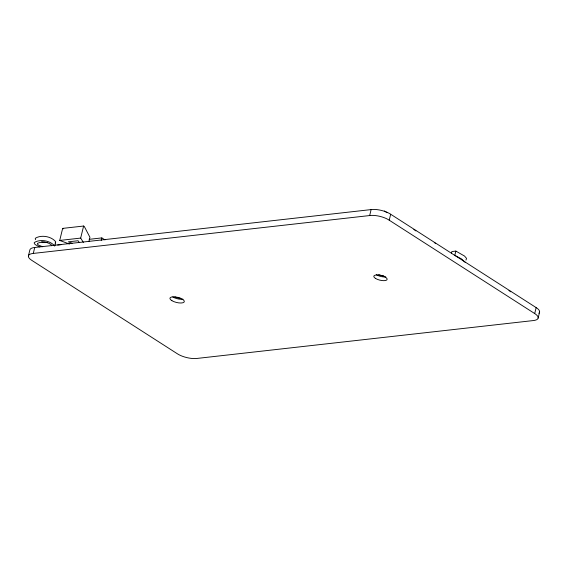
<?xml version="1.0" encoding="UTF-8"?>
<svg xmlns="http://www.w3.org/2000/svg" width="568" height="568" viewBox="0 0 568 568"><rect width="100%" height="100%" fill="white"/><g stroke="black" fill="none" stroke-linecap="round" stroke-linejoin="round"><path stroke-width="0.85" d="M54.819 245.781L55.692 241.712C51.234 236.281 41.279 234.584 35.365 238.233A8.179 2.904 13.7 0 0 35.663 239.611M28.407 255.934L29.855 249.984A13.866 4.927 13.7 0 1 34.74 247.478L371.124 209.592A13.604 4.835 13.7 0 1 390.67 214.242L536.149 307.6A14.001 4.97 13.7 0 1 538.855 313.259M536.149 307.6L534.701 313.557A14.001 4.97 13.7 0 1 533.316 320.565L196.933 358.443A13.959 4.956 13.7 0 1 177.386 353.793L31.907 260.435A13.866 4.927 13.7 0 1 33.285 253.427L34.74 247.478M69.481 244.055L59.718 240.441L62.657 228.393L83.617 226.036L84.291 226.462L89.943 237.282L88.892 241.585M59.718 240.441L80.677 238.084L83.617 226.036M101.21 240.491L101.842 237.907L104.973 239.916M33.285 253.427L369.676 215.549L371.124 209.592M534.701 313.557L389.222 220.199L390.67 214.242M451.454 253.243L451.872 251.539L455.855 251.091L464.525 256.047L466.52 258.341L465.987 260.059M455.855 251.091L454.812 255.359L461.55 258.951L465.476 262.615M538.144 318.044L539.593 312.088M51.44 245.774L51.397 244.929C47.747 241.627 41.734 241.329 37.445 243.36L37.502 244.204L38.674 245.227L42.742 246.761M55.203 242.941L55.65 242.366M89.162 239.334L101.842 237.907M57.666 245.056L61.174 244.659M47.684 242.664L41.592 241.89M72.093 243.267L68.352 241.833L78.079 240.74L79.343 242.564M39.398 246.945L35.358 244.652A8.179 2.904 13.7 0 1 34.321 242.5C40.236 238.851 50.19 240.548 54.656 245.979M384.401 210.984L387.092 212.709M80.677 238.084L83.368 242.38M62.657 228.393L63.332 228.826M508.949 290.511L510.767 291.803M434.25 242.5L435.663 243.558M413.852 229.408L415.868 230.913M369.676 215.549A13.604 4.835 13.7 0 1 389.222 220.199M385.764 276.914A6.844 2.428 13.7 0 1 376.343 274.678M383.819 275.899A10.196 3.621 13.7 0 1 378.686 274.678M180.574 298.335A11.289 4.011 13.7 0 1 174.887 296.986M182.988 299.222A7.405 2.627 13.7 0 1 172.778 296.95M375.441 278.377A6.844 2.428 13.7 0 0 386.794 279.96A6.844 2.428 13.7 0 0 379.211 275.089A6.844 2.428 13.7 0 0 375.441 278.377M171.877 300.657A7.405 2.627 13.7 0 0 184.046 302.148A7.405 2.627 13.7 0 0 175.462 296.943A7.405 2.627 13.7 0 0 171.877 300.657"/></g></svg>
